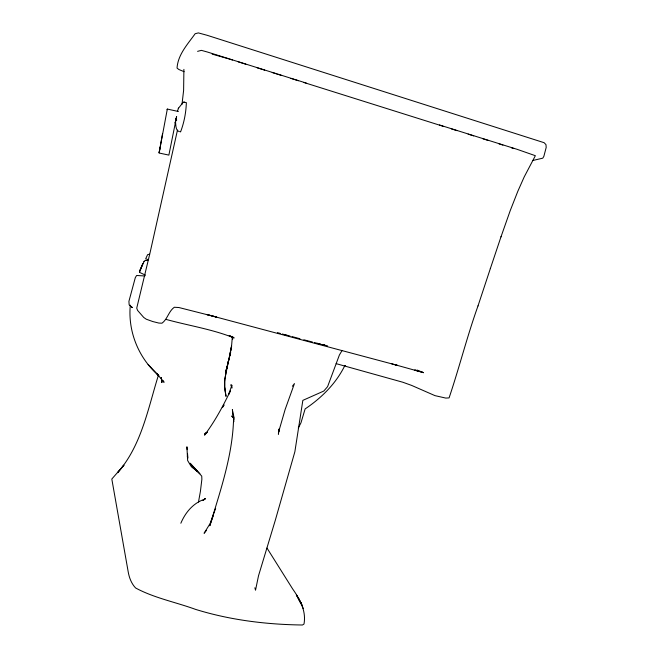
<?xml version="1.0" encoding="UTF-8"?>
<svg xmlns="http://www.w3.org/2000/svg" width="658" height="658" viewBox="0 0 658 658"><rect width="100%" height="100%" fill="white"/><g stroke="black" fill="none" stroke-linecap="round" stroke-linejoin="round"><path stroke-width="0.99" d="M175.53 121.82C175.875 125.036 175.571 130.95 179.371 131.666M278.902 429.172L278.4 434.255L279.033 429.197M182.003 104.293L183.615 90.376L183.903 69.361M232.34 336.855L231.616 345.392L229.354 357.302L231.624 346.133L230.308 352.729M278.926 429.822L278.671 431.796L285.136 409.49L294.439 383.581L292.374 386.254M162.542 133.599L159.113 153.018L168.876 155.107L176.615 116.598L175.11 123.136L176.089 118.679L175.694 119.781L176.731 120.052M198.486 502.021L200.41 491.403L201.874 479.287L201.735 476.112L190.072 463.216L199.942 473.776L192.013 466.892L197.013 471.218M159.976 147.951L159.121 152.829L167.321 109.063L178.384 111.498M177.471 130.119L150.106 252.524L136.732 308.158L137.588 310.411L143.74 317.46L146.29 319.22L152.763 321.54L158.858 323.07L162.008 323.185C167.551 319.171 168.662 311.226 174.312 307.261L178.927 307.533L216.688 317.107L206.39 314.425L397.333 365.346L391.781 363.849M227.142 366.407L226.089 370.619L228.935 359.095L224.814 378.876L224.682 389.561L224.6 381.582L226.599 368.702L225.743 372.798L229.79 355.131M230.687 352.334L227.907 363.158M177.52 111.112L178.326 108.562M139.414 271.812L142.868 263.595L139.512 272.354L145.467 275.151M158.504 374.945C148.042 408.412 141.503 445.606 117.593 472.691L123.852 465.264L111.811 479.032L128.145 571.547C129.149 577.535 131.361 583.531 135.614 587.981C154.235 598.048 175.694 602.128 195.525 609.374C230.094 620.083 266.375 624.549 302.466 625.001L304.004 624.023C306.381 610.863 299.875 599.257 292.637 588.926L267 548.081M478.029 305.863C467.172 336.106 459.325 367.583 449.069 397.917L445.737 398.074L434.987 395.639L411.637 385.415L402.885 382.257L336.131 363.644M477.996 305.945L490.399 268.431M490.333 268.62L501.059 236.625M213.431 515.23L209.787 525.783C220.611 489.889 233.277 453.691 233.639 415.774L233.903 419.73M500.968 236.905L510.189 210.716L517.78 191.396L524.187 176.953L535.357 155.699L517.221 149.358L439.437 124.962M215.643 508.371L210.141 523.48L204.095 533.293L206.447 530.397M167.074 109.689L167.321 109.063M139.866 270.364L144.135 261.341M230.473 390.794L228.54 394.603L231.896 385.234L231.723 387.447L231.007 384.683L231.97 388.088M298.271 428.078L300.953 422.839L305.131 408.922C321.614 397.827 335.975 383.565 344.8 365.651L345.606 365.601M230.012 391.683C222.692 406.8 214.673 421.663 204.548 435.127L207.278 432.117M178.532 108.175L183.335 102.122L184.832 102.303M178.277 108.66L178.589 108.068M223.959 405.024L222.33 407.59L223.95 405.065M180.851 523.242C185.466 512.261 193.452 502.77 205.099 499.052M123.161 466.086L123.852 465.264M342.012 350.615L339.405 354.975L327.585 386.665L323.777 391.058L302.844 400.368L294.858 451.791L275.283 520.338L258.52 575.766L255.518 590.201L254.868 587.8M145.352 260.428L147.425 260.543M203.051 500.467L205.403 498.493L203.199 500.228M143.946 261.497L145.517 260.288M206.957 432.396L204.72 433.54L206.637 433.022M197.581 51.349L201.414 50.362L207.385 52.015L306.274 83.073M149.637 254.202L147.614 254.638L145.698 258.791L148.626 259.82M532.635 160.527L542.792 158.159L543.862 156.341L546.189 147.45L545.984 144.653L544.108 142.696L207.18 35.302L198.371 32.908L195.171 33.714C187.703 44.135 177.89 54.639 177.043 68.087L178.861 69.501L184.125 71.706M144.834 275.965L136.617 275.48L135.309 277.643L128.919 301.339L129.157 304.827L132.39 307.615L130.555 306.176L130.3 305.189C127.792 331.583 138.632 358.215 158.718 375.636L148.124 364.45M212.172 54.129L228.713 58.833M185.153 102.368L183.911 102.105M186.017 102.558L186.346 102.632C186.041 112.526 184.1 122.676 180.555 131.921L180.251 131.748M165.997 319.385C188.632 325.652 212.337 329.197 234.141 337.973L229.149 335.506L233.187 337.447L232.373 336.386M319.961 344.076L317.09 343.369L324.945 345.318M323.802 345.006L327.635 345.944M322.042 344.545L324.978 345.286M303.889 339.799L312.468 342.045M314.368 342.547L320.092 344.052M416.966 370.026L423.505 372.65L395.047 364.729M285.079 334.708L290.038 336.049M292.02 336.592L299.958 338.738M277.437 332.619L280.341 333.441M282.282 333.993L286.156 335.103M417.608 370.857L414.77 370.018L423.505 372.65M229.617 59.113L232.471 60.018M238.18 61.811L245.788 64.204M257.138 67.774L264.689 70.151M272.215 72.52L276.919 73.992M277.857 74.288L281.591 75.464M290.943 78.409L293.748 79.289M294.677 79.585L298.395 80.753M303.971 82.505L442.982 126.229M451.396 128.878L456.989 130.638M468.142 134.142L473.694 135.893M482.931 138.797L488.458 140.541M498.986 143.847L502.893 145.081M511.365 147.746L514.104 148.601M194.028 468.644L190.984 466.168L187.629 460.493L186.921 446.798L187.168 449.628M234.075 418.003L231.698 416.045L233.582 417.855L232.381 409.638L233.911 421.679M195.919 470.231L196.479 470.766M158.718 375.636L157.073 373.909L164.064 382.298L162.781 380.365M301.463 603.986L300.895 602.506L303.231 608.576M187.316 456.183L187.908 458.108M232.348 336.937L232.595 339.479L232.504 338.459M187.497 453.395L187.826 457.17M298.913 599.537L296.355 594.906L302.038 605.483L298.559 598.583L300.945 603.246L298.913 599.537M226.015 396.239L224.551 387.225L226.015 396.239M161.876 382.471L161.333 377.651L161.876 382.471"/></g></svg>
